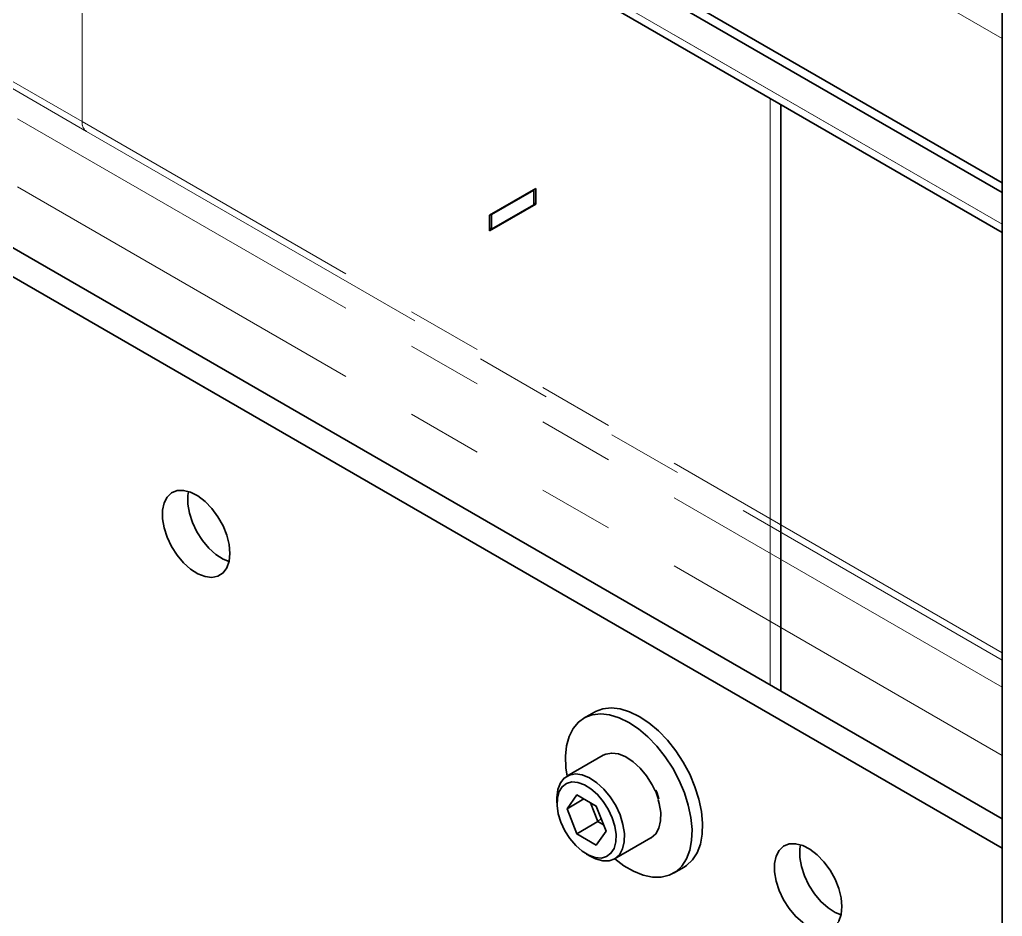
# Paper-space layout 'Blatt1' of a CAD drawing. Header units: millimetres. Extents: x 0 to 1189, y 0 to 841.
# Drawn here: x 591.45 to 607.91, y 98.43 to 113.46 of the extents above; entities that cross this region are included whole.
import ezdxf

# ---------------------------------------------------------------- set-up
doc = ezdxf.new("R2010")
doc.units = ezdxf.units.MM
doc.linetypes.add('PHANTOM', pattern=[12.7, 6.35, -1.27, 1.27, -1.27, 1.27, -1.27])

psp = doc.layouts.new('Blatt1')

# ---------------------------------------------------------------- linework, layer by layer
at = {"color": 7, "linetype": 'Continuous', "lineweight": 35}
for p, q in [((607.913, 172.867), (607.913, 84.419)), ((607.913, 110.722), (591.759, 120.048)), ((607.913, 110.559), (591.977, 119.759)), ((591.858, 119.162), (607.913, 109.893)), ((604.2, 102.21), (604.2, 112.037)), ((589.342, 110.787), (607.913, 100.066)), ((600.1, 110.627), (599.322, 110.178)), ((600.1, 110.366), (600.1, 110.627)), ((599.357, 110.19), (600.064, 110.598)), ((600.064, 110.598), (600.057, 110.602)), ((600.064, 110.353), (600.064, 110.598)), ((589.274, 110.336), (607.913, 99.576)), ((599.322, 109.917), (600.1, 110.366)), ((599.357, 109.945), (600.064, 110.353)), ((600.064, 110.386), (600.1, 110.366)), ((599.322, 110.178), (599.322, 109.917)), ((599.35, 110.194), (599.357, 110.19)), ((599.357, 109.945), (599.357, 110.19)), ((599.322, 109.966), (599.357, 109.945)), ((601.082, 101.857), (600.905, 101.755)), ((601.227, 101.133), (600.619, 100.782)), ((600.621, 100.237), (600.785, 100.469)), ((601.111, 100.28), (600.785, 100.469)), ((602.13, 100.496), (602.109, 100.545)), ((602.16, 100.402), (602.13, 100.496)), ((600.453, 100.415), (600.453, 100.334)), ((600.904, 100.4), (600.621, 100.237)), ((601.138, 100.02), (601.016, 100.335)), ((601.111, 100.28), (601.275, 99.859)), ((600.621, 100.237), (600.785, 99.816)), ((601.138, 100.02), (600.785, 99.816)), ((601.138, 100.02), (601.192, 100.073)), ((601.234, 99.965), (601.138, 100.02)), ((600.785, 99.816), (601.111, 99.627)), ((601.275, 99.859), (601.111, 99.627)), ((601.419, 99.396), (602.027, 99.747)), ((600.948, 99.476), (601.019, 99.436)), ((602.405, 99.157), (602.582, 99.259))]:
    psp.add_line(p, q, dxfattribs=at)
at = {"color": 7, "linetype": 'PHANTOM', "lineweight": 18}
for p, q in [((607.913, 172.867), (607.913, 84.419)), ((607.913, 110.722), (591.759, 120.048)), ((607.913, 110.559), (591.977, 119.759)), ((591.858, 119.162), (607.913, 109.893)), ((592.498, 111.748), (592.498, 118.792)), ((589.793, 113.188), (592.573, 111.583)), ((592.573, 111.583), (607.913, 102.727)), ((589.342, 110.787), (607.913, 100.066)), ((589.274, 110.336), (607.913, 99.576)), ((601.082, 101.857), (600.905, 101.755)), ((601.227, 101.133), (600.619, 100.782)), ((600.621, 100.237), (600.785, 100.469)), ((601.111, 100.28), (600.785, 100.469)), ((602.13, 100.496), (602.109, 100.545)), ((602.16, 100.402), (602.13, 100.496)), ((600.453, 100.415), (600.453, 100.334)), ((600.904, 100.4), (600.621, 100.237)), ((601.138, 100.02), (601.016, 100.335)), ((601.111, 100.28), (601.275, 99.859)), ((600.621, 100.237), (600.785, 99.816)), ((601.138, 100.02), (600.785, 99.816)), ((601.138, 100.02), (601.192, 100.073)), ((601.234, 99.965), (601.138, 100.02)), ((600.785, 99.816), (601.111, 99.627)), ((601.275, 99.859), (601.111, 99.627)), ((601.419, 99.396), (602.027, 99.747)), ((600.948, 99.476), (601.019, 99.436)), ((602.405, 99.157), (602.582, 99.259))]:
    psp.add_line(p, q, dxfattribs=at)
at = {"color": 8, "linetype": 'PHANTOM', "lineweight": 18}
for p, q in [((592.23, 122.193), (607.913, 113.139)), ((607.913, 110.028), (591.888, 119.28)), ((592.498, 111.748), (589.88, 113.259)), ((607.913, 102.273), (589.659, 112.811)), ((607.913, 101.13), (589.432, 111.799)), ((607.913, 102.849), (592.498, 111.748))]:
    psp.add_line(p, q, dxfattribs=at)
at = {"color": 8, "linetype": 'Continuous', "lineweight": 18}
for p, q in [((607.913, 110.028), (591.888, 119.28)), ((604.024, 112.138), (604.024, 102.311))]:
    psp.add_line(p, q, dxfattribs=at)
at = {"color": 7, "linetype": 'Continuous', "lineweight": 35, "flags": 128}
for points in [[(594.973, 104.515), (594.96, 104.663), (594.921, 104.82), (594.858, 104.977), (594.774, 105.128), (594.672, 105.266), (594.559, 105.384), (594.438, 105.476), (594.316, 105.539), (594.198, 105.569), (594.09, 105.566), (593.997, 105.528), (593.923, 105.458), (593.871, 105.36), (593.845, 105.237), (593.845, 105.096), (593.871, 104.943), (593.923, 104.785), (593.997, 104.63), (594.09, 104.484), (594.198, 104.356), (594.316, 104.25), (594.438, 104.172), (594.559, 104.125), (594.672, 104.112), (594.774, 104.132), (594.858, 104.186), (594.921, 104.271), (594.96, 104.382), (594.973, 104.515)], [(594.28, 105.552), (594.269, 105.482), (594.269, 105.341), (594.296, 105.188), (594.347, 105.03), (594.421, 104.875), (594.514, 104.729), (594.622, 104.601), (594.74, 104.495), (594.862, 104.417), (594.959, 104.377)], [(601.832, 101.783), (601.67, 101.862), (601.512, 101.911), (601.361, 101.928), (601.222, 101.912), (601.096, 101.865), (601.082, 101.857)], [(601.655, 101.681), (601.493, 101.76), (601.335, 101.809), (601.185, 101.826), (601.045, 101.81), (600.92, 101.763), (600.812, 101.686), (600.723, 101.579), (600.657, 101.446), (600.614, 101.29), (600.595, 101.115), (600.602, 100.924), (600.621, 100.783)], [(602.582, 99.259), (602.624, 99.286), (602.722, 99.379), (602.8, 99.498), (602.855, 99.643), (602.886, 99.809), (602.892, 99.993), (602.873, 100.19), (602.83, 100.396), (602.764, 100.605), (602.676, 100.814), (602.567, 101.016), (602.442, 101.208), (602.303, 101.384), (602.152, 101.541), (601.994, 101.675), (601.832, 101.783)], [(601.421, 99.397), (601.574, 99.282), (601.736, 99.188), (601.897, 99.124), (602.052, 99.091), (602.197, 99.09), (602.33, 99.122), (602.447, 99.184), (602.545, 99.276), (602.623, 99.396), (602.678, 99.541), (602.709, 99.707), (602.715, 99.891), (602.696, 100.088), (602.653, 100.294), (602.587, 100.503), (602.499, 100.712), (602.391, 100.914), (602.265, 101.106), (602.126, 101.282), (601.975, 101.439), (601.817, 101.573), (601.655, 101.681), (601.655, 101.681)], [(602.095, 100.535), (602.045, 100.639), (601.953, 100.786), (601.846, 100.916), (601.728, 101.024), (601.606, 101.104), (601.485, 101.154), (601.371, 101.17), (601.269, 101.152), (601.227, 101.133)], [(600.453, 100.415), (600.453, 100.427), (600.469, 100.558), (600.51, 100.668), (600.575, 100.75), (600.66, 100.801), (600.763, 100.819), (600.877, 100.803), (600.998, 100.753), (601.12, 100.673), (601.238, 100.565), (601.345, 100.435), (601.436, 100.288), (601.509, 100.133)], [(601.377, 100.086), (601.311, 100.227), (601.227, 100.359), (601.129, 100.476), (601.022, 100.571), (600.911, 100.639), (600.802, 100.678), (600.701, 100.686), (600.611, 100.661), (600.539, 100.606), (600.487, 100.523), (600.459, 100.416), (600.454, 100.29), (600.475, 100.153), (600.519, 100.01), (600.585, 99.869), (600.669, 99.737), (600.767, 99.62), (600.874, 99.525), (600.985, 99.457), (601.094, 99.418), (601.196, 99.41), (601.285, 99.435), (601.357, 99.49), (601.409, 99.573), (601.438, 99.68), (601.442, 99.806), (601.421, 99.943), (601.377, 100.086)], [(602.027, 99.747), (602.031, 99.749), (602.106, 99.816), (602.16, 99.913), (602.188, 100.034), (602.19, 100.174), (602.166, 100.326), (602.15, 100.388)], [(601.509, 100.133), (601.558, 99.975), (601.582, 99.822), (601.58, 99.682), (601.552, 99.562), (601.498, 99.465), (601.422, 99.398), (601.328, 99.363), (601.219, 99.362), (601.1, 99.395), (601.019, 99.436)], [(605.226, 98.596), (605.213, 98.744), (605.174, 98.901), (605.111, 99.058), (605.027, 99.209), (604.925, 99.347), (604.812, 99.465), (604.691, 99.557), (604.569, 99.62), (604.451, 99.651), (604.343, 99.647), (604.25, 99.609), (604.176, 99.539), (604.124, 99.441), (604.098, 99.318), (604.098, 99.177), (604.124, 99.024), (604.176, 98.866), (604.25, 98.711), (604.343, 98.565), (604.451, 98.437), (604.569, 98.331)], [(604.533, 99.633), (604.522, 99.563), (604.522, 99.422), (604.549, 99.269), (604.6, 99.111), (604.674, 98.956), (604.767, 98.81), (604.875, 98.682), (604.993, 98.576), (605.115, 98.498), (605.212, 98.458)], [(605.174, 98.352), (605.213, 98.463), (605.226, 98.596)]]:
    psp.add_lwpolyline(points, dxfattribs=at)
at = {"color": 7, "linetype": 'PHANTOM', "lineweight": 18, "flags": 128}
for points in [[(594.973, 104.515), (594.96, 104.663), (594.921, 104.82), (594.858, 104.977), (594.774, 105.128), (594.672, 105.266), (594.559, 105.384), (594.438, 105.476), (594.316, 105.539), (594.198, 105.569), (594.09, 105.566), (593.997, 105.528), (593.923, 105.458), (593.871, 105.36), (593.845, 105.237), (593.845, 105.096), (593.871, 104.943), (593.923, 104.785), (593.997, 104.63), (594.09, 104.484), (594.198, 104.356), (594.316, 104.25), (594.438, 104.172), (594.559, 104.125), (594.672, 104.112), (594.774, 104.132), (594.858, 104.186), (594.921, 104.271), (594.96, 104.382), (594.973, 104.515)], [(594.28, 105.552), (594.269, 105.482), (594.269, 105.341), (594.296, 105.188), (594.347, 105.03), (594.421, 104.875), (594.514, 104.729), (594.622, 104.601), (594.74, 104.495), (594.862, 104.417), (594.959, 104.377)], [(601.832, 101.783), (601.67, 101.862), (601.512, 101.911), (601.361, 101.928), (601.222, 101.912), (601.096, 101.865), (601.082, 101.857)], [(601.655, 101.681), (601.493, 101.76), (601.335, 101.809), (601.185, 101.826), (601.045, 101.81), (600.92, 101.763), (600.812, 101.686), (600.723, 101.579), (600.657, 101.446), (600.614, 101.29), (600.595, 101.115), (600.602, 100.924), (600.621, 100.783)], [(602.582, 99.259), (602.624, 99.286), (602.722, 99.379), (602.8, 99.498), (602.855, 99.643), (602.886, 99.809), (602.892, 99.993), (602.873, 100.19), (602.83, 100.396), (602.764, 100.605), (602.676, 100.814), (602.567, 101.016), (602.442, 101.208), (602.303, 101.384), (602.152, 101.541), (601.994, 101.675), (601.832, 101.783)], [(601.421, 99.397), (601.574, 99.282), (601.736, 99.188), (601.897, 99.124), (602.052, 99.091), (602.197, 99.09), (602.33, 99.122), (602.447, 99.184), (602.545, 99.276), (602.623, 99.396), (602.678, 99.541), (602.709, 99.707), (602.715, 99.891), (602.696, 100.088), (602.653, 100.294), (602.587, 100.503), (602.499, 100.712), (602.391, 100.914), (602.265, 101.106), (602.126, 101.282), (601.975, 101.439), (601.817, 101.573), (601.655, 101.681), (601.655, 101.681)], [(602.095, 100.535), (602.045, 100.639), (601.953, 100.786), (601.846, 100.916), (601.728, 101.024), (601.606, 101.104), (601.485, 101.154), (601.371, 101.17), (601.269, 101.152), (601.227, 101.133)], [(600.453, 100.415), (600.453, 100.427), (600.469, 100.558), (600.51, 100.668), (600.575, 100.75), (600.66, 100.801), (600.763, 100.819), (600.877, 100.803), (600.998, 100.753), (601.12, 100.673), (601.238, 100.565), (601.345, 100.435), (601.436, 100.288), (601.509, 100.133)], [(601.377, 100.086), (601.311, 100.227), (601.227, 100.359), (601.129, 100.476), (601.022, 100.571), (600.911, 100.639), (600.802, 100.678), (600.701, 100.686), (600.611, 100.661), (600.539, 100.606), (600.487, 100.523), (600.459, 100.416), (600.454, 100.29), (600.475, 100.153), (600.519, 100.01), (600.585, 99.869), (600.669, 99.737), (600.767, 99.62), (600.874, 99.525), (600.985, 99.457), (601.094, 99.418), (601.196, 99.41), (601.285, 99.435), (601.357, 99.49), (601.409, 99.573), (601.438, 99.68), (601.442, 99.806), (601.421, 99.943), (601.377, 100.086)], [(602.027, 99.747), (602.031, 99.749), (602.106, 99.816), (602.16, 99.913), (602.188, 100.034), (602.19, 100.174), (602.166, 100.326), (602.15, 100.388)], [(601.509, 100.133), (601.558, 99.975), (601.582, 99.822), (601.58, 99.682), (601.552, 99.562), (601.498, 99.465), (601.422, 99.398), (601.328, 99.363), (601.219, 99.362), (601.1, 99.395), (601.019, 99.436)], [(605.226, 98.596), (605.213, 98.744), (605.174, 98.901), (605.111, 99.058), (605.027, 99.209), (604.925, 99.347), (604.812, 99.465), (604.691, 99.557), (604.569, 99.62), (604.451, 99.651), (604.343, 99.647), (604.25, 99.609), (604.176, 99.539), (604.124, 99.441), (604.098, 99.318), (604.098, 99.177), (604.124, 99.024), (604.176, 98.866), (604.25, 98.711), (604.343, 98.565), (604.451, 98.437), (604.569, 98.331), (604.691, 98.253), (604.812, 98.206), (604.925, 98.193), (605.027, 98.214), (605.111, 98.268), (605.174, 98.352), (605.213, 98.463), (605.226, 98.596)], [(604.533, 99.633), (604.522, 99.563), (604.522, 99.422), (604.549, 99.269), (604.6, 99.111), (604.674, 98.956), (604.767, 98.81), (604.875, 98.682), (604.993, 98.576), (605.115, 98.498), (605.212, 98.458)]]:
    psp.add_lwpolyline(points, dxfattribs=at)
at = {"color": 8, "linetype": 'Continuous', "lineweight": 18, "flags": 128}
psp.add_lwpolyline([(602.15, 100.388), (602.117, 100.484), (602.095, 100.535)], dxfattribs=at)
at = {"color": 8, "linetype": 'PHANTOM', "lineweight": 18, "flags": 128}
psp.add_lwpolyline([(602.15, 100.388), (602.117, 100.484), (602.095, 100.535)], dxfattribs=at)
at = {"color": 7, "linetype": 'PHANTOM', "lineweight": 18}
for centre, radius, start, end in [((592.679, 111.73), 0.182, 174.5293, 234.1585), ((592.669, 111.726), 0.172, 172.6245, 236.0633)]:
    psp.add_arc(centre, radius, start, end, dxfattribs=at)

doc.saveas('drawing.dxf')
